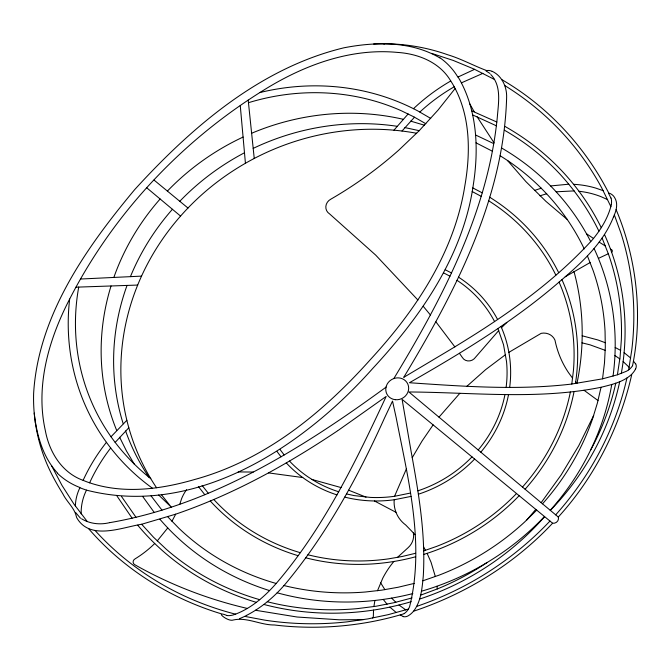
<?xml version="1.0" encoding="UTF-8"?>
<svg xmlns="http://www.w3.org/2000/svg" width="671" height="671" viewBox="0 0 671 671"><rect width="100%" height="100%" fill="white"/><g stroke="black" fill="none" stroke-linecap="round" stroke-linejoin="round"><path stroke-width="1.01" d="M404.168 613.63L405.586 612.506A13.823 12.866 -26.1 0 0 408.396 609.075A19.711 18.343 -26.1 0 0 409.587 606.735C425.12 544.416 408.119 479.211 396.192 417.781L392.527 401.082L384.508 418.033C358.062 476.586 327.054 533.739 285.88 583.351C274.967 596.301 261.841 607.473 246.769 615.282M415.601 556.829L415.601 556.779A210.308 195.672 -26.1 0 1 305.733 557.802M81.174 513.911L81.199 510.446A53.747 50.006 -26.1 0 1 86.475 490.132L83.204 488.991A96.003 89.318 -26.1 0 1 80.126 487.8L79.522 487.549M373.521 610.073L373.361 615.852A3.439 3.196 -26.1 0 1 372.749 617.84L372.598 618.033M75.37 506.093L75.555 502.956A46.198 42.986 -26.1 0 1 79.924 487.716M413.755 610.929C421.111 601.275 422.118 587.972 423.284 576.129C425.775 534.426 418.645 492.908 411.214 452.036L402.097 399.362L552.602 523.212C514.682 563.732 465.892 593.827 413.504 611.231C412.489 612.422 410.912 614.158 408.496 615.643A6.702 6.232 -26.1 0 1 403.162 616.615M393.843 378.536C442.34 298.503 487.859 211.986 497.303 117.341C498.368 103.108 501.874 86.047 490.769 74.506M414.267 583.401L398.096 587.259L381.732 590.153L365.267 592.015A250.166 232.753 -26.1 0 1 283.959 585.54M611.306 204.739C608.22 217.614 601.065 229.239 592.745 239.379C549.457 287.079 494.896 323.154 439.84 355.848L403.699 377.379C455.013 292.313 503.829 198.767 506.63 97.354C506.957 86.945 501.967 75.823 492.17 71.311M559.069 282.097C513.432 321.568 461.589 352.829 409.411 382.738C463.384 386.387 517.853 390.463 571.793 384.038L573.386 370.971A206.685 192.3 -26.1 0 0 559.069 282.097C580.541 263.753 602.835 243.9 613.462 217.018M571.793 384.038L602.541 378.838L604.479 363.078L605.317 347.301L605.057 331.558A250.166 232.753 -26.1 0 0 593.08 270.413L587.419 255.919M602.541 378.838L617.404 374.795L620.054 357.291L621.346 339.752A262.965 244.672 -26.1 0 0 608.471 254.192L602.122 238.104M617.471 374.779L626.345 371.298A19.711 18.343 -26.1 0 0 628.635 369.88L631.755 350.136A308.241 286.785 -26.1 0 0 620.985 233.265L614.342 214.896C616.733 209.436 617.983 202.726 614.527 197.408C613.118 194.942 610.316 193.332 608.756 193.055C584.944 146.421 547.351 106.001 501.698 79.555M632.543 365.712C643.011 314.934 636.67 258.243 616.104 209.612M373.89 606.576L374.904 600.453M86.475 490.132C195.555 518.087 303.024 446.878 372.715 368.463C420.583 316.846 463.183 255.928 473.332 184.626C478.817 149.566 477.316 111.596 459.811 79.924A96.003 89.318 -26.1 0 0 458.15 77.19L457.807 76.653M501.64 148.065L501.648 148.014A258.15 240.184 -26.1 0 1 590.765 241.719M635.496 369.075C634.598 370.946 633.281 372.59 631.856 374.082C620.004 426.756 594.867 476.922 558.297 517.031A4.898 4.563 -26.1 0 1 552.602 523.229M386.06 386.991L386.018 387.175C303.107 447.607 212.556 505.011 109.801 522.642M631.302 374.628C623.032 382.185 611.575 384.6 601.048 387.284L597.375 403.086L592.61 418.67A250.166 232.753 -26.1 0 1 542.503 503.812M179.803 504.265L181.522 498.88A40.612 37.786 -26.1 0 1 186.555 489.729M377.496 590.74L382.78 578.159A89.864 83.607 -26.1 0 1 393.86 561.484M614.342 214.896L613.52 216.876M346.521 493.965L354.322 495.617L370.275 497.404A125.217 116.502 -26.1 0 0 394.548 496.288L406.542 468.584M456.976 280.403L457.01 280.327A125.217 116.502 -26.1 0 1 494.602 321.602M593.692 415.45L578.712 445.779L561.157 474.925L541.153 502.68M475.554 134.98L493.806 143.644M69.658 299.056C48.891 339.081 35.186 385.783 45.393 430.857C49.352 452.204 62.017 472.938 83.397 480.444A93.772 87.255 -26.1 0 0 87.012 481.895C121.619 494.452 159.74 489.62 194.322 479.589C264.768 460.44 322.843 412.782 370.644 359.312C415.567 310.421 454.368 252.581 464.852 185.741C470.765 151.965 470.522 114.934 452.908 84.454A93.772 87.255 -26.1 0 0 450.912 81.25C439.924 62.26 418.184 53.688 397.224 52.397C351.512 48.06 306.379 64.341 267.737 87.675C184.131 138.369 114.322 211.952 69.658 299.056A231.495 215.391 -26.1 0 0 152.502 488.262M416.708 606.416L416.733 606.374A308.241 286.785 -26.1 0 0 549.968 521.048M171.935 521.308L175.701 514.171C233.391 494.452 287.096 464.626 337.614 430.79M226.697 615.517A15.014 13.965 -26.1 0 0 233.718 614.779C250.619 608.966 264.609 596.628 276.276 583.384C323.665 528.069 355.622 461.967 386.169 396.427L338.092 430.472M80.587 279.027L141.564 276.116M412.237 457.647L422.109 440.956L433.122 424.886M632.476 365.821L631.83 366.76A13.831 12.866 -26.1 0 1 628.618 369.864M167.733 527.968L157.24 540.935M455.148 88.488L437.92 110.203L419.216 130.677L398.951 150.01A386.538 359.639 -26.1 0 1 330.837 199.17A9.067 8.438 -26.1 0 0 329.578 213.89L375.718 255.131L417.932 300.054M526.894 519.891L535.785 509.381M498.763 330.493L474.212 358.767A7.716 7.18 -26.1 0 1 462.311 357.417L459.425 353.281M393.927 130.191L408.144 113.944M438.985 417.161L459.828 393.323M402.004 131.03L414.493 117.199M115.152 442.432L128.815 427.771M150.782 478.675C135.651 466.63 122.214 452.514 111.009 436.754L126.853 420.281A241.149 224.366 -26.1 0 1 416.523 133.244L416.657 133.269M501.514 327.683L506.815 322.441M397.467 557.408L408.119 547.679A16.473 15.332 -26.1 0 0 413.328 532.833L405.729 525.007A32.51 30.245 -26.1 0 1 395.991 512.308L395.873 511.998A32.51 30.245 -26.1 0 1 394.179 499.769A128.84 119.874 -26.1 0 1 344.735 497.11M536.691 510.128L524.705 521.937A250.166 232.753 -26.1 0 1 438.893 575.223L422.889 580.792M466.882 386.295L485.578 369.679L505.615 354.59M259.719 599.689L259.736 599.681A262.965 244.672 -26.1 0 1 166.265 549.23L153.466 537.186L141.656 524.261C122.172 527.238 90.266 541.019 76.863 517.937A9.746 9.075 -26.1 0 1 76.293 516.293C74.33 507.796 66.714 501.749 62.889 493.923C57.069 484.487 51.625 474.783 47.213 464.609C37.559 442.206 32.887 417.672 33.634 393.29C38.356 315.278 86.24 247.708 134.712 189.583C191.571 127.28 260.08 68.031 343.913 47.8C375.617 41.652 411.264 40.973 439.882 57.958M403.959 613.78C362.432 626.378 317.685 630.186 274.397 624.978C260.44 625.154 247.003 616.901 233.298 619.996C227.821 622.21 213.638 610.04 226.723 615.399M240.26 105.573L245.427 163.305M142.68 496.465L154.263 512.468M247.238 608.446L247.264 608.429A442.063 411.298 -26.1 0 1 134.888 564.764A3.523 3.271 -26.1 0 1 135.064 558.876A102.629 95.483 -26.1 0 0 154.724 543.502M565.242 276.762L590.153 262.537M508.886 352.35L541.178 333.328A12.942 12.044 -26.1 0 1 554.992 340.205A103.519 96.314 -26.1 0 0 568.454 372.548L572.615 378.251M246.626 615.357L244.722 616.372L264.802 620.147A308.241 286.785 -26.1 0 0 347.159 621.849L367.783 618.914L388.232 614.653L408.413 609.083M244.672 616.397L239.463 618.721M461.43 82.852L482.91 73.34M598.406 258.394L608.303 253.764M458.041 77.014L474.607 69.331M420.566 595.202L437.945 588.702A262.965 244.672 -26.1 0 0 487.003 562.583M423.686 550.899L436.72 546.353A206.685 192.3 -26.1 0 0 516.511 493.52M175.701 514.171L141.656 524.261M373.638 44.009C398.733 42.692 424.064 46.383 447.758 54.77C461.237 58.813 474.204 66.001 486.995 70.69M486.072 70.975L489.981 73.466M534.493 190.447L541.304 188.19M539.97 195.798L546.689 193.76M159.866 519.262L159.916 519.245A258.15 240.184 -26.1 0 0 269.591 590.589M412.036 597.92L394.137 602.684L375.995 606.248L357.718 608.58A263.066 244.764 -26.1 0 1 267.326 601.753M415.592 553.273L402.206 556.485L388.685 558.834A206.685 192.3 -26.1 0 1 307.914 554.766M410.551 493.026L394.657 496.272M411.029 496.397L394.179 499.769M601.048 387.284C537.765 400.05 472.837 392.367 408.899 391.973L558.297 517.031M109.499 522.692C100.029 524.957 89.931 523.875 81.535 518.775M550.589 185.942L568.823 184.198M584.055 390.279L596.896 399.723A4.127 3.841 -26.1 0 1 597.819 400.478L598.004 400.704M556.15 191.805L574.166 190.899M75.982 287.18L137.706 285.058M363.607 619.618L339.442 619.811L297.094 617.018L255.466 610.258M509.65 387.41L509.675 387.41A128.84 119.874 -26.1 0 0 500.994 326.492M238.205 471.931L253.227 472.048M504.928 394.556L504.961 394.556A125.217 116.502 -26.1 0 1 478.197 449.989M383.468 43.758L384.533 43.892M268.475 472.896L302.755 477.551M95.072 530.526L95.114 530.535A308.241 286.785 -26.1 0 0 235.697 614.208M404.881 127.582L419.216 130.677M608.438 192.971L610.929 198.071M582 342.839L590.153 344.869L605.242 350.354M582.176 335.785L597.903 339.971L605.351 342.747M311.965 479.471L341.12 487.582M410.686 121.124L424.449 125.225M403.212 616.448L400.21 615.03M221.078 613.747C170.132 598.322 123.271 568.849 88.421 528.463M431.562 53.353L453.193 60.424L474.095 69.096L494.158 79.312M603.187 190.681L595.949 188.157A93.546 87.037 -26.1 0 0 573.588 184.315M348.635 490.191L366.022 497.127M607.658 199.631L600.897 196.62A86.341 80.327 -26.1 0 0 578.998 191.277M471.696 110.849L496.834 122.038M472.619 114.909L496.397 125.804M80.503 518.247L75.487 512.392M476.033 142.848L492.439 151.235M445.208 269.759L451.449 272.954M443.581 272.896L449.947 276.175M472.795 187.905L482.231 192.845M374.452 500.969L395.991 512.308M472.158 191.529L481.182 196.326M615.181 347.461L620.709 350.455M425.842 123.749L413.89 116.871L401.434 110.807A215.693 200.679 -26.1 0 0 248.463 102.705M430.723 118.415L418.251 111.168A222.94 207.431 -26.1 0 0 259.752 92.581M610.467 249.05L611.717 249.788A1.61 1.501 -26.1 0 1 611.633 252.262M599.195 242.156L605.427 246.031M405.754 609.897L398.985 605.007M500.147 155.773C536.263 178.016 565.972 210.551 584.231 248.891M586.504 233.734L593.5 238.465M614.938 355.546L619.861 358.943M396.309 612.589L389.843 607.104M624.097 352.669L630.681 358.02M154.028 180.071L187.997 208.044M146.84 187.88L180.583 216.104M567.423 219.635L545.917 201.359L525.905 181.615L507.486 160.478M623.124 361.543L629.13 367.263M158.666 494.997L171.315 507.175L161.376 494.636M391.621 598.104L395.831 602.29M633.726 361.468L635.529 363.816M167.758 516.804L178.83 528.211A250.166 232.753 -26.1 0 0 276.192 583.476M57.614 473.181C42.642 456.968 36.578 434.548 34.229 413.093M575.693 381.942L576.968 383.351A265.884 247.381 -26.1 0 0 574.007 271.596L573.973 271.478M413.328 532.833L414.946 534.737M423.2 306.253L430.405 314.967M383.216 599.421L387.083 604.219M202.114 485.452L208.287 493.235M198.415 486.55L204.798 494.686M151.042 495.852L161.996 510.161M87.155 521.401L73.81 503.887L61.967 485.376L51.692 465.968M280.017 449.478L284.168 454.963M435.932 321.854L454.896 346.932M276.938 451.407L281.006 456.8M121.434 496.372L135.987 517.291M116.989 496.037L132.112 518.197M477.081 116.729L493.973 142.671M380.591 582.738L384.911 589.675M148.954 477.224L148.836 477.031A236.175 219.744 -26.1 0 1 125.678 431.134L125.603 430.941M134.376 464.265L126.5 451.038L119.639 437.266M423.569 546.924L425.515 550.321M469.868 103.988L474.187 111.755M598.951 231.21C588.752 210.266 575.475 190.899 559.664 173.797A262.965 244.672 -26.1 0 0 504.433 130.208M610.887 206.668L601.988 188.417A308.241 286.785 -26.1 0 0 504.743 85.544L504.76 85.578M427.108 553.349L431.042 562.248L435.336 576.565M497.949 328.572L503.518 344.684L506.521 361.526A125.217 116.502 -26.1 0 1 506.102 387.393M437.274 588.979L436.964 586.228M35.253 422L35.521 422.982M126.853 420.281L126.894 420.449A241.183 224.399 -26.1 0 0 156.553 487.758M248.195 100.122L254.242 158.482M116.679 430.405A238.18 221.606 -26.1 0 1 111.034 285.972M113.852 277.442A238.18 221.606 -26.1 0 1 160.126 198.993M167.406 191.084A238.18 221.606 -26.1 0 1 243.103 137.052M251.633 133.261A238.18 221.606 -26.1 0 1 403.128 119.262M570.367 391.981A206.685 192.3 -26.1 0 1 522.483 487.054M300.197 552.661A206.685 192.3 -26.1 0 1 213.806 499.501M488.471 200.663A206.685 192.3 -26.1 0 1 555.84 275.11M508.526 394.59A128.84 119.874 -26.1 0 1 480.822 452.179M474.632 459.048A128.84 119.874 -26.1 0 1 418.368 494.225M337.018 494.904A128.84 119.874 -26.1 0 1 286.282 462.906M458.503 277.148A128.84 119.874 -26.1 0 1 497.622 319.547M123.196 423.745A237.668 221.136 -26.1 0 1 127.037 285.427M130.426 276.653A237.668 221.136 -26.1 0 1 172.422 209.277M179.786 201.283A237.668 221.136 -26.1 0 1 244.496 152.753M253.193 148.392A237.668 221.136 -26.1 0 1 397.056 126.282M111.009 436.754A225.087 209.427 -26.1 0 1 78.717 287.087M594.087 248.53A258.15 240.184 -26.1 0 1 613.042 376.112M611.751 384.491A258.15 240.184 -26.1 0 1 550.228 510.279M544.475 516.527A258.15 240.184 -26.1 0 1 421.405 591.243M412.841 593.575A258.15 240.184 -26.1 0 1 277.14 592.795M471.998 456.884A125.217 116.502 -26.1 0 1 417.857 490.837M338.771 491.793A125.217 116.502 -26.1 0 1 315.555 481.619L308.442 477.182A125.217 116.502 -26.1 0 1 289.478 461.044M83.12 480.327A185.246 172.355 -26.1 0 1 106.437 442.315M604.487 234.515A266.597 248.044 -26.1 0 1 621.304 373.495M619.702 381.698A266.597 248.044 -26.1 0 1 550.354 510.388M504.894 126.391A266.597 248.044 -26.1 0 1 601.275 227.695M561.946 279.631A210.308 195.672 -26.1 0 1 575.45 383.577M574.057 391.579A210.308 195.672 -26.1 0 1 525.099 489.243M519.153 495.684A210.308 195.672 -26.1 0 1 423.762 554.422M298.033 555.663A210.308 195.672 -26.1 0 1 210.283 500.994M489.562 197.148A210.308 195.672 -26.1 0 1 558.683 272.669M611.055 198.029A15.014 13.965 -26.1 0 1 611.222 204.73M626.924 378.067A308.241 286.785 -26.1 0 1 555.68 514.842M544.609 516.636A266.597 248.044 -26.1 0 1 419.56 599.094M411.214 601.694A266.597 248.044 -26.1 0 1 263.904 604.462M256.356 602.348A266.597 248.044 -26.1 0 1 137.731 525.2M615.777 383.166A262.965 244.672 -26.1 0 1 590.614 450.048M413.479 108.702A185.246 172.355 -26.1 0 1 450.744 80.998M89.62 482.835A177.991 165.603 -26.1 0 1 110.69 447.985M79.589 487.389A72.426 67.385 -26.1 0 1 57.454 473.332M440.017 57.79A72.426 67.385 -26.1 0 1 457.656 76.746M419.853 112.04A177.991 165.603 -26.1 0 1 454.233 86.785M486.978 70.53A8.471 7.884 -26.1 0 1 492.111 71.394M635.705 363.741A6.685 6.224 -26.1 0 1 635.538 369.092M395.429 399.706A11.608 10.795 -26.1 0 0 407.918 384.307A11.608 10.795 -26.1 0 0 388.333 382.395A11.608 10.795 -26.1 0 0 395.429 399.706"/></g></svg>
